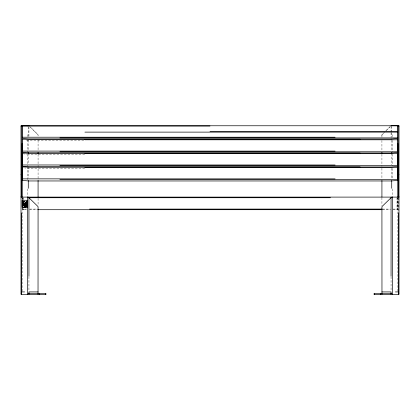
<?xml version="1.0" encoding="UTF-8"?>
<svg xmlns="http://www.w3.org/2000/svg" width="420" height="420" viewBox="0 0 420 420"><rect width="100%" height="100%" fill="white"/><g stroke="black" fill="none" stroke-linecap="round" stroke-linejoin="round"><path stroke-width="0.32" stroke-dasharray="2.1 1.58" d="M381.922 135.209L381.922 135.219A0.851 0.851 0 0 1 382.174 134.647L383.659 133.156M381.922 137.214L381.938 135.056M398.265 197.736L398.218 209.317L397.635 209.706L393.041 209.706M398.265 209.076L397.635 209.706M384.731 131.985L382.174 134.547A0.851 0.851 0 0 0 381.922 135.146M385.807 130.909L390.81 125.906M386.521 130.3L390.453 126.367M26.502 140.159L84.646 140.333M84.704 154.324L28.896 154.324M84.704 168.31L28.896 168.31L24.728 167.984M26.933 209.076L22.995 209.076L22.995 207.186M29.962 209.076L37.432 209.076M382.541 209.076L390.038 209.076M393.041 209.076L397.635 209.076L397.635 197.736M22.365 207.186L22.68 209.622L26.933 209.706M29.306 209.706L37.432 209.706M382.541 209.706L390.695 209.706M22.958 153.841L27.095 154.198M22.995 209.706L22.365 209.076M29.547 126.263L37.826 134.547A0.851 0.851 0 0 1 38.078 135.146L38.078 136.558M30.618 127.439L37.826 134.647A0.851 0.851 0 0 1 38.078 135.245L38.062 134.993M398.16 197.736L398.16 212.909M397.882 197.106L397.882 291.286M397.451 197.736L397.451 209.076M397.005 197.736L397.005 209.076M392.317 134.657L392.317 137.256M392.317 140.396L392.317 152.518M392.317 154.172L392.317 165.91M392.317 168.462L392.317 178.668M392.317 188.874L392.317 197.106M391.724 126.32L391.724 132.29M391.724 132.815L391.724 137.277M391.724 140.311L391.724 151.31M391.724 153.227L391.724 164.861M391.724 168.289L391.724 178.742M391.057 126.341L391.057 132.037M391.057 132.667L391.057 137.099M391.057 276.691L391.057 291.128M381.922 140.495L381.922 151.358M381.922 154.271L381.922 166.341M381.922 168.221L381.922 179.345M381.922 197.747L381.922 205.475M38.078 140.301L38.078 150.454M38.078 154.271L38.078 180.332M38.078 198.392L38.078 205.475M28.943 126.871L28.943 136.463M28.943 276.691L28.943 291.128M28.277 126.956L28.277 136.642M28.277 140.107L28.277 151.179M28.277 153.227L28.277 164.209M28.277 166.625L28.277 178.106M27.683 134.657L27.683 136.605M27.683 139.86L27.683 153.521M27.683 154.172L27.683 165.91M27.683 166.551L27.683 180.191M27.683 188.874L27.683 197.106M23.625 197.736L23.625 199.626M22.995 197.736L22.995 199.626M22.549 197.736L22.549 199.626M22.365 197.736L22.365 199.626M22.118 197.106L22.118 199.721M22.118 208.231L22.118 291.286M397.635 209.076L397.005 209.706L397.635 209.076M23.625 209.706L22.995 209.076L23.625 209.706"/><path stroke-width="0.63" d="M23.63 207.533L23.851 207.548M25.526 207.228L25.289 207.517L25.541 207.307M26.255 207.506L26.229 207.333M24.265 207.543L24.313 207.286M25.384 207.17L25.3 207.517M23.205 207.543L23.195 207.17M25.893 207.212L25.846 207.391M21.851 125.722L21.84 197.106M24.491 207.548L24.748 207.155L24.507 207.533M391.724 197.106L382.231 206.32A1.05 1.05 0 0 0 381.922 207.065L381.969 294.336M28.938 125.727A0.73 0.672 23.8 0 0 28.597 125.664L21.672 125.722M391.146 138.994L397.635 138.458L397.635 125.764L22.365 125.764L22.365 138.458L28.581 138.989L391.057 138.994M360.108 139.225L22.365 139.225L22.365 152.45L28.943 152.985L391.419 152.98L397.635 152.45L397.635 139.225M360.108 166.992L22.365 166.992L22.365 180.427L28.943 180.962L391.419 180.957L397.635 180.427L397.635 166.992M399 293.407L399 125.753L391.403 125.769A0.609 0.457 -22.8 0 0 391.214 125.79M398.538 125.722L391.403 125.664A0.73 0.672 -23.8 0 0 391.062 125.727M21.525 125.722L28.597 125.769A0.609 0.457 22.8 0 1 28.786 125.79M22.118 125.722L21 125.785L21 293.407M21 126.032L21.84 125.948M22.365 126.032L210 126.032M398.16 125.948L399 126.032M210 131.623L397.635 131.623M84.908 132.121L397.635 132.121M22.365 137.209L335.092 137.209M59.892 137.891L397.635 137.891M84.908 139.797L397.635 139.797M22.365 151.095L335.092 151.095M59.892 151.778L397.635 151.778M360.108 153.106L22.365 153.106L22.365 166.441L28.943 166.976L391.419 166.966L397.635 166.441L397.635 153.106M84.908 153.678L397.635 153.678M22.365 164.976L335.092 164.976M59.892 165.659L397.635 165.659M84.908 167.564L397.635 167.564M21 174.762L21.84 174.762M398.16 174.762L399 174.762M22.365 178.862L335.092 178.862M59.892 179.545L397.635 179.545M21 196.266L21.84 196.266M398.16 196.266L399 196.266M21 197.106L399 197.106M29.306 197.736L330.461 197.736M22.57 207.396L22.166 207.396L22.166 200.256L27.227 200.256L27.227 207.396L26.78 207.396M23.856 207.181L23.861 207.548M25.085 207.17L25.179 207.533M23.867 207.422L23.63 207.181L23.63 207.548M89.539 209.076L382.179 209.076M37.821 209.706L382.179 209.706M24.602 291.921L21.525 291.921L21.525 212.909M28.943 291.921L38.078 291.921M381.922 291.921L391.057 291.921M395.399 291.921L398.475 291.921L398.475 212.909M397.882 125.722L398.328 125.722M28.277 197.106L37.769 206.32A1.05 1.05 0 0 1 38.078 207.065L38.031 294.336M398.149 125.722L398.16 197.106M398.475 292.215L398.475 293.706L399 293.706L399 294.336L373.989 294.336L373.979 293.706L392.348 293.706L392.348 294.336M398.449 293.864L398.449 294.336M397.882 143.483L397.882 197.106M392.317 293.407L392.317 197.106L391.057 197.495L391.057 276.181M391.724 152.481L391.724 153.783M391.724 180.495L391.724 188.312M391.057 292.215L391.057 293.706M391.015 293.864L391.015 294.336M381.922 152.455L381.922 153.731M381.922 180.521L381.922 197.106M380.63 293.706L380.63 294.336M374.535 293.706L374.535 294.336M45.465 293.706L45.465 294.336M39.37 293.706L39.37 294.336M38.078 152.455L38.078 153.731M38.078 180.521L38.078 197.106M28.943 276.181L28.943 197.495L27.683 197.106L27.683 293.407M28.943 292.215L28.943 293.706M28.985 293.864L28.985 294.336M28.277 152.481L28.277 153.783M28.277 180.495L28.277 188.312M27.652 294.336L27.652 293.706L46.011 293.706L46.022 294.336L21.011 294.336L21 293.706L21.551 293.706L21.525 292.215M27.169 200.319L27.179 207.333M22.207 200.319L22.223 207.333M22.118 143.483L22.118 197.106M21.551 293.864L21.551 294.336M22.838 203.821L22.827 206.435L22.927 204.115L24.686 206.435L24.675 203.784L26.444 201.5L26.534 203.821L26.534 201.212L24.612 203.695L23.032 203.695L24.675 201.212L22.827 201.212L24.476 201.338L22.827 203.821L24.596 206.141L24.596 203.821L22.827 203.821M24.722 205.018C26.57 210.152 27.332 200.508 24.722 205.018M24.811 205.028C26.481 209.654 27.164 200.97 24.811 205.028M24.733 204.887C26.182 210.242 27.678 200.776 24.733 204.887M24.822 204.913C26.129 209.732 27.473 201.212 24.822 204.913M23.504 207.17L23.404 207.548L23.489 207.17M28.277 125.774L27.683 125.727L28.277 125.795M26.35 205.9A1.286 0.908 -90 0 0 25.704 203.868A1.286 0.908 -90 0 0 24.78 205.674A1.286 0.908 -90 0 0 26.35 205.9M24.901 204.566A1.16 0.819 90 0 0 25.61 206.304A1.16 0.819 90 0 0 26.324 204.566A1.16 0.819 90 0 0 24.901 204.566"/></g></svg>
